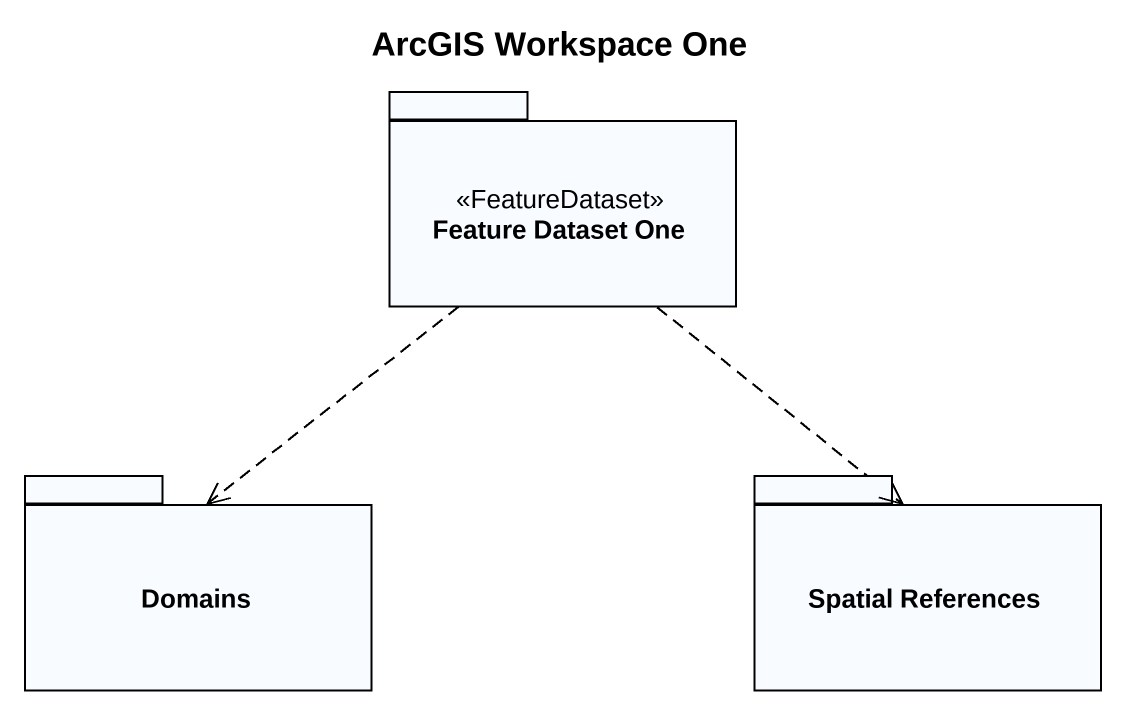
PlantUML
@startuml
title ArcGIS Workspace One
package "Feature Dataset One" as Feature_Dataset_One <<FeatureDataset>> {
}
package Domains {
}
package "Spatial References" as Spatial_References {
}
Feature_Dataset_One ..> Domains
Feature_Dataset_One ..> Spatial_References
@enduml
